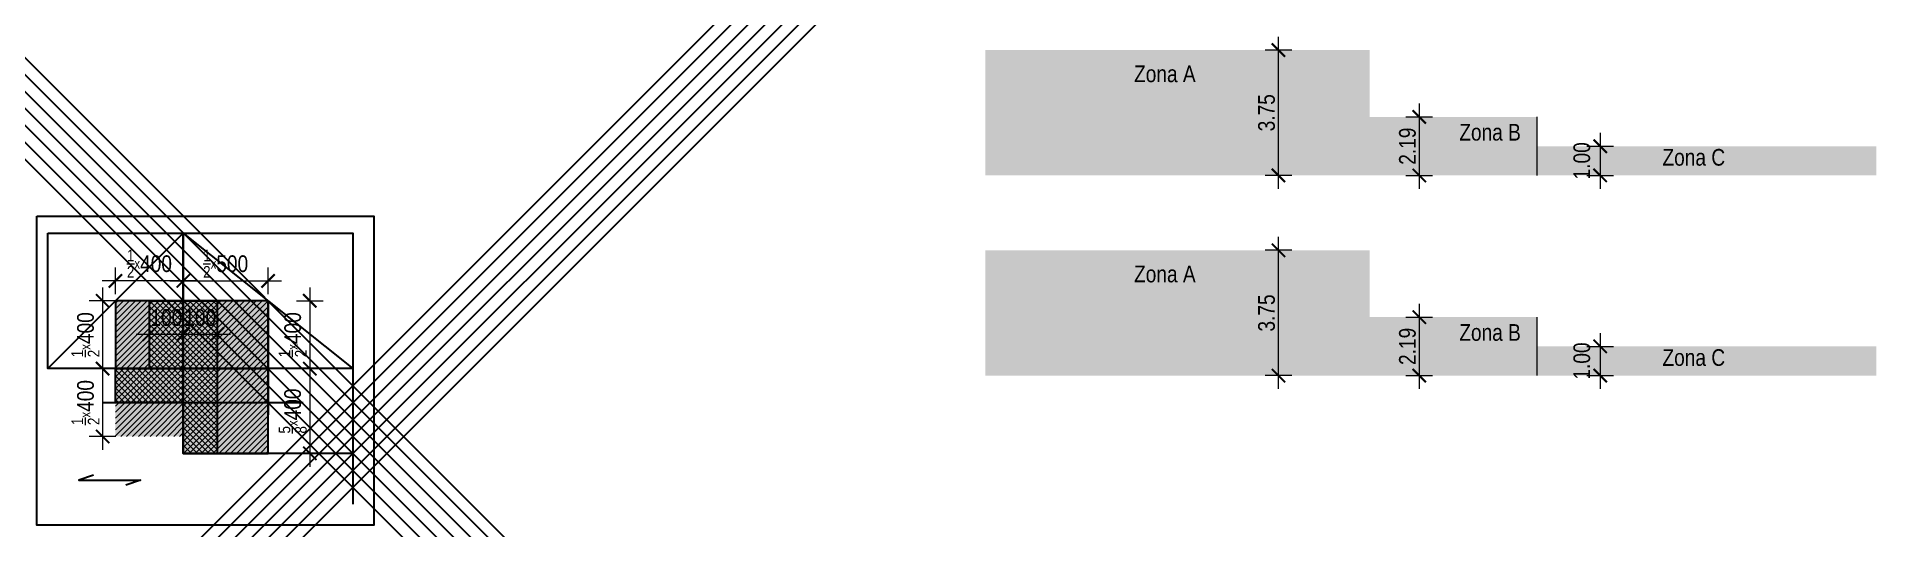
# Paper-space layout 'P1' of a CAD drawing. Header units: metres. Extents: x 0.175 to 0.451, y 0.066 to 0.139.
import ezdxf
from ezdxf.enums import TextEntityAlignment as Align

# ---------------------------------------------------------------- set-up
doc = ezdxf.new("R2010")
doc.units = ezdxf.units.M
doc.header["$MEASUREMENT"] = 0
doc.header["$PDMODE"] = 67
doc.layers.add('noStamp', color=30, linetype='Continuous', plot=False)
doc.layers.add('P', color=220, linetype='Continuous', lineweight=5)
doc.layers.add('P27', color=150, linetype='Continuous', lineweight=5)
doc.styles.add('Testo Meoli Arial Narrow', font='ARIALN.TTF')
doc.dimstyles.new('Quota annotativa Meoli', dxfattribs={"dimscale": 100, "dimtxt": 0.0025, "dimasz": 0.002, "dimexe": 0.002, "dimexo": 0, "dimgap": 0.0005, "dimtad": 1, "dimzin": 1, "dimdsep": 46, "dimtxsty": 'Testo Meoli Arial Narrow', "dimblk": 'ARCHTICK', "dimcen": 0, "dimdle": 0.002, "dimclrd": 256, "dimclre": 256, "dimclrt": 256, "dimazin": 0, "dimtfac": 1, "dimtmove": 2, "dimatfit": 3, "dimfxl": 0.002, "dimfxlon": 1, "dimtolj": 1, "dimtzin": 0, "dimlwd": 9, "dimlwe": 9, "dimarcsym": 2})

# ---------------------------------------------------------------- blocks, each defined once
blk = doc.blocks.new('_ArchTick')
at = {"color": 0, "const_width": 0.15}
blk.add_lwpolyline([(-0.5, -0.5), (0.5, 0.5)], dxfattribs=at)
blk = doc.blocks.new('*D42')
at = {"layer": 'Defpoints', "color": 0, "transparency": 16777216}
for p in [(0.37482, 0.09741), (0.37492, 0.08864), (0.38225, 0.08864)]:
    blk.add_point(p, dxfattribs=at)
at = {"layer": 'P', "color": 0, "lineweight": 9, "transparency": 16777216}
for p, q in [((0.38225, 0.09941), (0.38225, 0.08664)), ((0.38025, 0.09741), (0.38425, 0.09741)), ((0.38025, 0.08864), (0.38425, 0.08864))]:
    blk.add_line(p, q, dxfattribs=at)
at = {"layer": 'P', "color": 0, "lineweight": 9, "transparency": 16777216, "xscale": 0.002, "yscale": 0.002, "zscale": 0.002}
for p, rotation in [((0.38225, 0.09741), 90), ((0.38225, 0.08864), 270)]:
    blk.add_blockref('_ArchTick', p, dxfattribs=dict(at, rotation=rotation))
at = {"layer": 'P', "color": 0, "transparency": 16777216, "insert": (0.38048, 0.09302), "char_height": 0.0025, "attachment_point": 5, "rotation": 90, "style": 'Testo Meoli Arial Narrow'}
blk.add_mtext('\\A1;2.19', dxfattribs=at)
blk = doc.blocks.new('*D43')
at = {"layer": 'Defpoints', "color": 0, "transparency": 16777216}
for p in [(0.36114, 0.10743), (0.37482, 0.10743), (0.37482, 0.08864)]:
    blk.add_point(p, dxfattribs=at)
at = {"layer": 'P', "color": 0, "lineweight": 9, "transparency": 16777216}
for p, q in [((0.36114, 0.08664), (0.36114, 0.10943)), ((0.36314, 0.10743), (0.35914, 0.10743)), ((0.36314, 0.08864), (0.35914, 0.08864))]:
    blk.add_line(p, q, dxfattribs=at)
at = {"layer": 'P', "color": 0, "lineweight": 9, "transparency": 16777216, "xscale": 0.002, "yscale": 0.002, "zscale": 0.002}
for p, rotation in [((0.36114, 0.10743), 90), ((0.36114, 0.08864), 270)]:
    blk.add_blockref('_ArchTick', p, dxfattribs=dict(at, rotation=rotation))
at = {"layer": 'P', "color": 0, "transparency": 16777216, "insert": (0.35936, 0.09803), "char_height": 0.0025, "attachment_point": 5, "rotation": 90, "style": 'Testo Meoli Arial Narrow'}
blk.add_mtext('\\A1;3.75', dxfattribs=at)
blk = doc.blocks.new('*D44')
at = {"layer": 'Defpoints', "color": 0, "transparency": 16777216}
for p in [(0.39988, 0.09302), (0.39998, 0.08864), (0.40937, 0.08864)]:
    blk.add_point(p, dxfattribs=at)
at = {"layer": 'P', "color": 0, "lineweight": 9, "transparency": 16777216}
for p, q in [((0.40937, 0.09502), (0.40937, 0.08664)), ((0.40737, 0.09302), (0.41137, 0.09302)), ((0.40737, 0.08864), (0.41137, 0.08864))]:
    blk.add_line(p, q, dxfattribs=at)
at = {"layer": 'P', "color": 0, "lineweight": 9, "transparency": 16777216, "xscale": 0.002, "yscale": 0.002, "zscale": 0.002}
for p, rotation in [((0.40937, 0.09302), 90), ((0.40937, 0.08864), 270)]:
    blk.add_blockref('_ArchTick', p, dxfattribs=dict(at, rotation=rotation))
at = {"layer": 'P', "color": 0, "transparency": 16777216, "insert": (0.40662, 0.09083), "char_height": 0.0025, "attachment_point": 5, "rotation": 90, "style": 'Testo Meoli Arial Narrow'}
blk.add_mtext('\\A1;1.00', dxfattribs=at)
blk = doc.blocks.new('*D45')
at = {"layer": 'Defpoints', "color": 0, "transparency": 16777216}
for p in [(0.37482, 0.12742), (0.37492, 0.11865), (0.38225, 0.11865)]:
    blk.add_point(p, dxfattribs=at)
at = {"layer": 'P27', "color": 0, "lineweight": 9, "transparency": 16777216}
for p, q in [((0.38025, 0.12742), (0.38425, 0.12742)), ((0.38225, 0.12942), (0.38225, 0.11665)), ((0.38025, 0.11865), (0.38425, 0.11865))]:
    blk.add_line(p, q, dxfattribs=at)
at = {"layer": 'P27', "color": 0, "lineweight": 9, "transparency": 16777216, "xscale": 0.002, "yscale": 0.002, "zscale": 0.002}
for p, rotation in [((0.38225, 0.12742), 90), ((0.38225, 0.11865), 270)]:
    blk.add_blockref('_ArchTick', p, dxfattribs=dict(at, rotation=rotation))
at = {"layer": 'P27', "color": 0, "transparency": 16777216, "insert": (0.38048, 0.12304), "char_height": 0.0025, "attachment_point": 5, "rotation": 90, "style": 'Testo Meoli Arial Narrow'}
blk.add_mtext('\\A1;2.19', dxfattribs=at)
blk = doc.blocks.new('*D46')
at = {"layer": 'Defpoints', "color": 0, "transparency": 16777216}
for p in [(0.36114, 0.13744), (0.37482, 0.13744), (0.37482, 0.11865)]:
    blk.add_point(p, dxfattribs=at)
at = {"layer": 'P27', "color": 0, "lineweight": 9, "transparency": 16777216}
for p, q in [((0.36114, 0.11665), (0.36114, 0.13944)), ((0.36314, 0.13744), (0.35914, 0.13744)), ((0.36314, 0.11865), (0.35914, 0.11865))]:
    blk.add_line(p, q, dxfattribs=at)
at = {"layer": 'P27', "color": 0, "lineweight": 9, "transparency": 16777216, "xscale": 0.002, "yscale": 0.002, "zscale": 0.002}
for p, rotation in [((0.36114, 0.13744), 90), ((0.36114, 0.11865), 270)]:
    blk.add_blockref('_ArchTick', p, dxfattribs=dict(at, rotation=rotation))
at = {"layer": 'P27', "color": 0, "transparency": 16777216, "insert": (0.35936, 0.12805), "char_height": 0.0025, "attachment_point": 5, "rotation": 90, "style": 'Testo Meoli Arial Narrow'}
blk.add_mtext('\\A1;3.75', dxfattribs=at)
blk = doc.blocks.new('*D47')
at = {"layer": 'Defpoints', "color": 0, "transparency": 16777216}
for p in [(0.39988, 0.12303), (0.39998, 0.11865), (0.40937, 0.11865)]:
    blk.add_point(p, dxfattribs=at)
at = {"layer": 'P27', "color": 0, "lineweight": 9, "transparency": 16777216}
for p, q in [((0.40937, 0.12503), (0.40937, 0.11665)), ((0.40737, 0.12303), (0.41137, 0.12303)), ((0.40737, 0.11865), (0.41137, 0.11865))]:
    blk.add_line(p, q, dxfattribs=at)
at = {"layer": 'P27', "color": 0, "lineweight": 9, "transparency": 16777216, "xscale": 0.002, "yscale": 0.002, "zscale": 0.002}
for p, rotation in [((0.40937, 0.12303), 90), ((0.40937, 0.11865), 270)]:
    blk.add_blockref('_ArchTick', p, dxfattribs=dict(at, rotation=rotation))
at = {"layer": 'P27', "color": 0, "transparency": 16777216, "insert": (0.40662, 0.12084), "char_height": 0.0025, "attachment_point": 5, "rotation": 90, "style": 'Testo Meoli Arial Narrow'}
blk.add_mtext('\\A1;1.00', dxfattribs=at)
blk = doc.blocks.new('*D99')
at = {"layer": 'Defpoints', "color": 0, "transparency": 16777216}
for p in [(0.19697, 0.09985), (0.18487, 0.08969), (0.19697, 0.08969)]:
    blk.add_point(p, dxfattribs=at)
at = {"layer": 'P', "color": 0, "lineweight": 9, "transparency": 16777216}
for p, q in [((0.18687, 0.09985), (0.18287, 0.09985)), ((0.18487, 0.10185), (0.18487, 0.08769)), ((0.18687, 0.08969), (0.18287, 0.08969))]:
    blk.add_line(p, q, dxfattribs=at)
at = {"layer": 'P', "color": 0, "lineweight": 9, "transparency": 16777216, "xscale": 0.002, "yscale": 0.002, "zscale": 0.002}
for p, rotation in [((0.18487, 0.09985), 90), ((0.18487, 0.08969), 270)]:
    blk.add_blockref('_ArchTick', p, dxfattribs=dict(at, rotation=rotation))
at = {"layer": 'P', "color": 0, "transparency": 16777216, "insert": (0.1823, 0.09477), "char_height": 0.0025, "attachment_point": 5, "rotation": 90, "style": 'Testo Meoli Arial Narrow'}
blk.add_mtext('\\A1;{\\H0.7x;\\S1/2;\\H0.85714x;x\\H1.6667x;400}', dxfattribs=at)
blk = doc.blocks.new('*D101')
at = {"layer": 'Defpoints', "color": 0, "transparency": 16777216}
for p in [(0.19697, 0.09985), (0.19697, 0.08969), (0.21593, 0.08969)]:
    blk.add_point(p, dxfattribs=at)
at = {"layer": 'P', "color": 0, "lineweight": 9, "transparency": 16777216}
for p, q in [((0.21393, 0.09985), (0.21793, 0.09985)), ((0.21593, 0.10185), (0.21593, 0.08769)), ((0.21393, 0.08969), (0.21793, 0.08969))]:
    blk.add_line(p, q, dxfattribs=at)
at = {"layer": 'P', "color": 0, "lineweight": 9, "transparency": 16777216, "xscale": 0.002, "yscale": 0.002, "zscale": 0.002}
for p, rotation in [((0.21593, 0.09985), 90), ((0.21593, 0.08969), 270)]:
    blk.add_blockref('_ArchTick', p, dxfattribs=dict(at, rotation=rotation))
at = {"layer": 'P', "color": 0, "transparency": 16777216, "insert": (0.21336, 0.09477), "char_height": 0.0025, "attachment_point": 5, "rotation": 90, "style": 'Testo Meoli Arial Narrow'}
blk.add_mtext('\\A1;{\\H0.7x;\\S1/2;\\H0.85714x;x}400', dxfattribs=at)
blk = doc.blocks.new('*D102')
at = {"layer": 'Defpoints', "color": 0, "transparency": 16777216}
for p in [(0.20968, 0.10285), (0.19697, 0.09985), (0.20968, 0.09985)]:
    blk.add_point(p, dxfattribs=at)
at = {"layer": 'P', "color": 0, "lineweight": 9, "transparency": 16777216}
for p, q in [((0.19697, 0.10085), (0.19697, 0.10485)), ((0.20968, 0.10085), (0.20968, 0.10485)), ((0.19497, 0.10285), (0.21168, 0.10285))]:
    blk.add_line(p, q, dxfattribs=at)
at = {"layer": 'P', "color": 0, "lineweight": 9, "transparency": 16777216, "xscale": 0.002, "yscale": 0.002, "zscale": 0.002, "rotation": 180}
blk.add_blockref('_ArchTick', (0.19697, 0.10285), dxfattribs=at)
at = {"layer": 'P', "color": 0, "lineweight": 9, "transparency": 16777216, "xscale": 0.002, "yscale": 0.002, "zscale": 0.002}
blk.add_blockref('_ArchTick', (0.20968, 0.10285), dxfattribs=at)
at = {"layer": 'P', "color": 0, "transparency": 16777216, "insert": (0.20332, 0.10542), "char_height": 0.0025, "attachment_point": 5, "style": 'Testo Meoli Arial Narrow'}
blk.add_mtext('\\A1;{\\H0.7x;\\S1/2;\\H0.85714x;x\\H1.6667x;500}', dxfattribs=at)
blk = doc.blocks.new('*D103')
at = {"layer": 'Defpoints', "color": 0, "transparency": 16777216}
for p in [(0.19697, 0.09486), (0.19189, 0.08969), (0.19697, 0.08969)]:
    blk.add_point(p, dxfattribs=at)
at = {"layer": 'P', "color": 0, "lineweight": 9, "transparency": 16777216}
for p, q in [((0.19189, 0.09286), (0.19189, 0.09686)), ((0.19697, 0.09286), (0.19697, 0.09686)), ((0.18989, 0.09486), (0.19897, 0.09486))]:
    blk.add_line(p, q, dxfattribs=at)
at = {"layer": 'P', "color": 0, "lineweight": 9, "transparency": 16777216, "xscale": 0.002, "yscale": 0.002, "zscale": 0.002, "rotation": 180}
blk.add_blockref('_ArchTick', (0.19189, 0.09486), dxfattribs=at)
at = {"layer": 'P', "color": 0, "lineweight": 9, "transparency": 16777216, "xscale": 0.002, "yscale": 0.002, "zscale": 0.002}
blk.add_blockref('_ArchTick', (0.19697, 0.09486), dxfattribs=at)
at = {"layer": 'P', "color": 0, "transparency": 16777216, "insert": (0.19443, 0.09733), "char_height": 0.0025, "attachment_point": 5, "style": 'Testo Meoli Arial Narrow'}
blk.add_mtext('\\A1;100', dxfattribs=at)
blk = doc.blocks.new('*D104')
at = {"layer": 'Defpoints', "color": 0, "transparency": 16777216}
for p in [(0.20205, 0.09486), (0.19697, 0.08969), (0.20205, 0.08969)]:
    blk.add_point(p, dxfattribs=at)
at = {"layer": 'P', "color": 0, "lineweight": 9, "transparency": 16777216}
for p, q in [((0.19697, 0.09286), (0.19697, 0.09686)), ((0.20205, 0.09286), (0.20205, 0.09686)), ((0.19497, 0.09486), (0.20405, 0.09486))]:
    blk.add_line(p, q, dxfattribs=at)
at = {"layer": 'P', "color": 0, "lineweight": 9, "transparency": 16777216, "xscale": 0.002, "yscale": 0.002, "zscale": 0.002, "rotation": 180}
blk.add_blockref('_ArchTick', (0.19697, 0.09486), dxfattribs=at)
at = {"layer": 'P', "color": 0, "lineweight": 9, "transparency": 16777216, "xscale": 0.002, "yscale": 0.002, "zscale": 0.002}
blk.add_blockref('_ArchTick', (0.20205, 0.09486), dxfattribs=at)
at = {"layer": 'P', "color": 0, "transparency": 16777216, "insert": (0.19951, 0.09733), "char_height": 0.0025, "attachment_point": 5, "style": 'Testo Meoli Arial Narrow'}
blk.add_mtext('\\A1;100', dxfattribs=at)
blk = doc.blocks.new('*D105')
at = {"layer": 'Defpoints', "color": 0, "transparency": 16777216}
for p in [(0.19697, 0.08969), (0.18487, 0.07952), (0.19697, 0.07952)]:
    blk.add_point(p, dxfattribs=at)
at = {"layer": 'P', "color": 0, "lineweight": 9, "transparency": 16777216}
for p, q in [((0.18487, 0.09169), (0.18487, 0.07752)), ((0.18687, 0.08969), (0.18287, 0.08969)), ((0.18687, 0.07952), (0.18287, 0.07952))]:
    blk.add_line(p, q, dxfattribs=at)
at = {"layer": 'P', "color": 0, "lineweight": 9, "transparency": 16777216, "xscale": 0.002, "yscale": 0.002, "zscale": 0.002}
for p, rotation in [((0.18487, 0.08969), 90), ((0.18487, 0.07952), 270)]:
    blk.add_blockref('_ArchTick', p, dxfattribs=dict(at, rotation=rotation))
at = {"layer": 'P', "color": 0, "transparency": 16777216, "insert": (0.1823, 0.0846), "char_height": 0.0025, "attachment_point": 5, "rotation": 90, "style": 'Testo Meoli Arial Narrow'}
blk.add_mtext('\\A1;{\\H0.7x;\\S1/2;\\H0.85714x;x\\H1.6667x;400}', dxfattribs=at)
blk = doc.blocks.new('*D106')
at = {"layer": 'Defpoints', "color": 0, "transparency": 16777216}
for p in [(0.19697, 0.08969), (0.21593, 0.07698), (0.21593, 0.07698)]:
    blk.add_point(p, dxfattribs=at)
at = {"layer": 'P', "color": 0, "lineweight": 9, "transparency": 16777216}
for p, q in [((0.21593, 0.09169), (0.21593, 0.07498)), ((0.21393, 0.08969), (0.21793, 0.08969)), ((0.21593, 0.07698), (0.21393, 0.07698))]:
    blk.add_line(p, q, dxfattribs=at)
at = {"layer": 'P', "color": 0, "lineweight": 9, "transparency": 16777216, "xscale": 0.002, "yscale": 0.002, "zscale": 0.002}
for p, rotation in [((0.21593, 0.08969), 90), ((0.21593, 0.07698), 270)]:
    blk.add_blockref('_ArchTick', p, dxfattribs=dict(at, rotation=rotation))
at = {"layer": 'P', "color": 0, "transparency": 16777216, "insert": (0.21335, 0.08333), "char_height": 0.0025, "attachment_point": 5, "rotation": 90, "style": 'Testo Meoli Arial Narrow'}
blk.add_mtext('\\A1;{\\H0.7x;\\S5/8;\\H0.85714x;x}400', dxfattribs=at)
blk = doc.blocks.new('*D110')
at = {"layer": 'Defpoints', "color": 0, "transparency": 16777216}
for p in [(0.1868, 0.10285), (0.1868, 0.09985), (0.19697, 0.09985)]:
    blk.add_point(p, dxfattribs=at)
at = {"layer": 'P', "color": 0, "lineweight": 9, "transparency": 16777216}
for p, q in [((0.1868, 0.10085), (0.1868, 0.10485)), ((0.19697, 0.10085), (0.19697, 0.10485)), ((0.19897, 0.10285), (0.1848, 0.10285))]:
    blk.add_line(p, q, dxfattribs=at)
at = {"layer": 'P', "color": 0, "lineweight": 9, "transparency": 16777216, "xscale": 0.002, "yscale": 0.002, "zscale": 0.002, "rotation": 180}
blk.add_blockref('_ArchTick', (0.1868, 0.10285), dxfattribs=at)
at = {"layer": 'P', "color": 0, "lineweight": 9, "transparency": 16777216, "xscale": 0.002, "yscale": 0.002, "zscale": 0.002}
blk.add_blockref('_ArchTick', (0.19697, 0.10285), dxfattribs=at)
at = {"layer": 'P', "color": 0, "transparency": 16777216, "insert": (0.19189, 0.10542), "char_height": 0.0025, "attachment_point": 5, "style": 'Testo Meoli Arial Narrow'}
blk.add_mtext('\\A1;{\\H0.7x;\\C114;\\S1/2;\\H0.85714x;x\\H1.6667x;400}', dxfattribs=at)

psp = doc.layouts.new('P1')

# ---------------------------------------------------------------- hatches: boundary and pattern name
at = {"layer": 'P'}
h = psp.add_hatch(dxfattribs=at)
h.set_pattern_fill('ANSI31', color=114, scale=0.005, style=0)
h.set_pattern_definition([(45, (0.00036914, -0.00029964), (-0.0004419417, 0.0004419417), [])])
h.paths.add_polyline_path([(0.1868, 0.08969), (0.19697, 0.08969), (0.19697, 0.09985), (0.1868, 0.09985)])
h = psp.add_hatch(dxfattribs=at)
h.set_pattern_fill('ANSI31', color=20, scale=0.005, angle=90, style=0)
h.set_pattern_definition([(135, (0.00036914, -0.00029964), (-0.0004419417, -0.0004419417), [])])
h.paths.add_polyline_path([(0.19189, 0.09985), (0.19697, 0.09985), (0.19697, 0.08969), (0.19189, 0.08969)])
h = psp.add_hatch(dxfattribs=at)
h.set_pattern_fill('ANSI31', color=114, scale=0.005, style=0)
h.set_pattern_definition([(45, (0.01053626, -0.00029964), (-0.0004419417, 0.0004419417), [])])
h.paths.add_polyline_path([(0.19697, 0.08969), (0.20968, 0.08969), (0.20968, 0.09985), (0.19697, 0.09985)])
h = psp.add_hatch(dxfattribs=at)
h.set_pattern_fill('ANSI31', color=20, scale=0.005, angle=90, style=0)
h.set_pattern_definition([(135, (0.0054527, -0.00029964), (-0.0004419417, -0.0004419417), [])])
h.paths.add_polyline_path([(0.19697, 0.09985), (0.20205, 0.09985), (0.20205, 0.08969), (0.19697, 0.08969)])
h = psp.add_hatch(dxfattribs=at)
h.set_pattern_fill('ANSI31', color=114, scale=0.005, style=0)
h.set_pattern_definition([(45, (0.00036914, -0.0104659), (-0.0004419417, 0.0004419417), [])])
h.paths.add_polyline_path([(0.1868, 0.07952), (0.19697, 0.07952), (0.19697, 0.08969), (0.1868, 0.08969)])
h = psp.add_hatch(dxfattribs=at)
h.set_pattern_fill('ANSI31', color=20, scale=0.005, angle=90, style=0)
h.set_pattern_definition([(135, (0.00036914, -0.0104659), (-0.0004419417, -0.0004419417), [])])
h.paths.add_polyline_path([(0.1868, 0.08969), (0.19697, 0.08969), (0.19697, 0.0846), (0.1868, 0.0846)])
h = psp.add_hatch(dxfattribs=at)
h.set_pattern_fill('ANSI31', color=114, scale=0.005, style=0)
h.set_pattern_definition([(45, (0.01053626, -0.0104659), (-0.0004419417, 0.0004419417), [])])
h.paths.add_polyline_path([(0.19697, 0.07698), (0.20968, 0.07698), (0.20968, 0.08969), (0.19697, 0.08969)])
h = psp.add_hatch(dxfattribs=at)
h.set_pattern_fill('ANSI31', color=20, scale=0.005, angle=90, style=0)
h.set_pattern_definition([(135, (0.0054527, -0.0104659), (-0.0004419417, -0.0004419417), [])])
h.paths.add_polyline_path([(0.19697, 0.08969), (0.20205, 0.08969), (0.20205, 0.07698), (0.19697, 0.07698)])

# ---------------------------------------------------------------- linework, layer by layer
at = {"color": 254}
psp.add_lwpolyline([(0.18349, 0.07372), (0.18129, 0.07296), (0.19053, 0.07297), (0.18836, 0.07221)], dxfattribs=at)
at = {"layer": 'noStamp'}
for p, q in [((0.17664, 0.08969), (0.19697, 0.11002)), ((0.19697, 0.11002), (0.22239, 0.08969)), ((0.20968, 0.09985), (0.20968, 0.08278)), ((0.22239, 0.08969), (0.22239, 0.06935)), ((0.18487, 0.0846), (0.21496, 0.0846)), ((0.22239, 0.07698), (0.19697, 0.07698))]:
    psp.add_line(p, q, dxfattribs=at)
for points in [[(0.17501, 0.11257), (0.22553, 0.11257), (0.22553, 0.06621), (0.17501, 0.06621)], [(0.17664, 0.11002), (0.19697, 0.11002), (0.19697, 0.08969), (0.17664, 0.08969)], [(0.19697, 0.11002), (0.22239, 0.11002), (0.22239, 0.08969), (0.19697, 0.08969)], [(0.1868, 0.08969), (0.19697, 0.08969), (0.19697, 0.09985), (0.1868, 0.09985)], [(0.19189, 0.09985), (0.19697, 0.09985), (0.19697, 0.08969), (0.19189, 0.08969)], [(0.19697, 0.08969), (0.20968, 0.08969), (0.20968, 0.09985), (0.19697, 0.09985)], [(0.19697, 0.09985), (0.20205, 0.09985), (0.20205, 0.08969), (0.19697, 0.08969)], [(0.1868, 0.08969), (0.19697, 0.08969), (0.19697, 0.0846), (0.1868, 0.0846)], [(0.19697, 0.07698), (0.20968, 0.07698), (0.20968, 0.08969), (0.19697, 0.08969)], [(0.19697, 0.08969), (0.20205, 0.08969), (0.20205, 0.07698), (0.19697, 0.07698)]]:
    psp.add_lwpolyline(points, close=True, dxfattribs=at)
for p in [(0.22239, 0.08714), (0.22239, 0.0846), (0.22239, 0.08206), (0.22239, 0.07952), (0.22239, 0.07698), (0.22239, 0.07444), (0.22239, 0.07189)]:
    psp.add_point(p, dxfattribs=at)
at = {"layer": 'P'}
psp.add_line((0.39988, 0.09741), (0.39988, 0.08864), dxfattribs=at)
at = {"layer": 'P', "color": 140, "transparency": 33554559}
psp.add_solid([(0.31719, 0.10743), (0.37482, 0.10743), (0.31719, 0.08864), (0.37482, 0.08864)], dxfattribs=at)
at = {"layer": 'P', "color": 70, "transparency": 33554559}
for points in [[(0.1868, 0.09985), (0.19697, 0.09985), (0.1868, 0.08969), (0.19697, 0.08969)], [(0.19697, 0.09985), (0.20968, 0.09985), (0.19697, 0.08969), (0.20968, 0.08969)], [(0.37482, 0.09741), (0.39988, 0.09741), (0.37482, 0.08864), (0.39988, 0.08864)], [(0.1868, 0.08969), (0.19697, 0.08969), (0.1868, 0.07952), (0.19697, 0.07952)], [(0.19697, 0.08969), (0.20968, 0.08975), (0.19697, 0.07698), (0.20968, 0.07698)]]:
    psp.add_solid(points, dxfattribs=at)
at = {"layer": 'P', "color": 21, "transparency": 33554559}
for points in [[(0.19189, 0.09985), (0.19697, 0.09985), (0.19189, 0.08969), (0.19697, 0.08969)], [(0.19697, 0.09985), (0.20205, 0.09985), (0.19697, 0.08969), (0.20205, 0.08969)], [(0.39988, 0.09302), (0.45075, 0.09302), (0.39988, 0.08864), (0.45075, 0.08864)], [(0.1868, 0.08969), (0.19697, 0.08969), (0.1868, 0.0846), (0.19697, 0.0846)], [(0.19697, 0.08969), (0.20205, 0.08969), (0.19697, 0.07698), (0.20205, 0.07698)]]:
    psp.add_solid(points, dxfattribs=at)
at = {"layer": 'P27'}
psp.add_line((0.39988, 0.12742), (0.39988, 0.11865), dxfattribs=at)
at = {"layer": 'P27', "color": 140, "transparency": 33554559}
psp.add_solid([(0.31719, 0.13744), (0.37482, 0.13744), (0.31719, 0.11865), (0.37482, 0.11865)], dxfattribs=at)
at = {"layer": 'P27', "color": 70, "transparency": 33554559}
psp.add_solid([(0.37482, 0.12742), (0.39988, 0.12742), (0.37482, 0.11865), (0.39988, 0.11865)], dxfattribs=at)
at = {"layer": 'P27', "color": 21, "transparency": 33554559}
psp.add_solid([(0.39988, 0.12304), (0.45075, 0.12303), (0.39988, 0.11865), (0.45075, 0.11865)], dxfattribs=at)

# ---------------------------------------------------------------- texts
at = {"layer": 'P', "color": 160, "style": 'Testo Meoli Arial Narrow'}
psp.add_text('Zona A', height=0.0025, dxfattribs=at).set_placement((0.34411, 0.10386), align=Align.MIDDLE)
at = {"layer": 'P', "color": 114, "style": 'Testo Meoli Arial Narrow'}
psp.add_text('Zona B', height=0.0025, dxfattribs=at).set_placement((0.39286, 0.09509), align=Align.MIDDLE)
at = {"layer": 'P', "color": 20, "style": 'Testo Meoli Arial Narrow'}
psp.add_text('Zona C', height=0.0025, dxfattribs=at).set_placement((0.4234, 0.09135), align=Align.MIDDLE)
at = {"layer": 'P27', "color": 160, "style": 'Testo Meoli Arial Narrow'}
psp.add_text('Zona A', height=0.0025, dxfattribs=at).set_placement((0.34411, 0.13387), align=Align.MIDDLE)
at = {"layer": 'P27', "color": 114, "style": 'Testo Meoli Arial Narrow'}
psp.add_text('Zona B', height=0.0025, dxfattribs=at).set_placement((0.39286, 0.12511), align=Align.MIDDLE)
at = {"layer": 'P27', "color": 20, "style": 'Testo Meoli Arial Narrow'}
psp.add_text('Zona C', height=0.0025, dxfattribs=at).set_placement((0.4234, 0.12137), align=Align.MIDDLE)

# ---------------------------------------------------------------- dimensions: what is measured, and where the dimension line sits
at = {"layer": 'P', "color": 160}
dim = psp.add_linear_dim(base=(0.36114, 0.10743), p1=(0.37482, 0.08864), p2=(0.37482, 0.10743), angle=90, text='3.75', dimstyle='Quota annotativa Meoli', override={"dimclrd": 0, "dimclre": 0, "dimclrt": 0}, dxfattribs=at)
dim.commit()
dim.dimension.update_dxf_attribs({"geometry": '*D43', "text_midpoint": (0.35936, 0.09803)})
at = {"layer": 'P', "color": 114}
for base, p2, text, picture, middle in [((0.1868, 0.10285), (0.1868, 0.09985), '{\\H0.7x;\\C114;\\S1/2;\\H0.85714x;x\\H1.6667x;400}', '*D110', (0.19189, 0.10542)), ((0.20968, 0.10285), (0.20968, 0.09985), '{\\H0.7x;\\S1/2;\\H0.85714x;x\\H1.6667x;500}', '*D102', (0.20332, 0.10542))]:
    dim = psp.add_linear_dim(base=base, p1=(0.19697, 0.09985), p2=p2, text=text, dimstyle='Quota annotativa Meoli', override={"dimclrd": 0, "dimclre": 0, "dimclrt": 0}, dxfattribs=at)
    dim.commit()
    dim.dimension.update_dxf_attribs({"geometry": picture, "text_midpoint": middle})
for base, p1, p2, text, picture, middle in [((0.18487, 0.08969), (0.19697, 0.09985), (0.19697, 0.08969), '{\\H0.7x;\\S1/2;\\H0.85714x;x\\H1.6667x;400}', '*D99', (0.1823, 0.09477)), ((0.38225, 0.08864), (0.37482, 0.09741), (0.37492, 0.08864), '2.19', '*D42', (0.38048, 0.09302)), ((0.18487, 0.07952), (0.19697, 0.08969), (0.19697, 0.07952), '{\\H0.7x;\\S1/2;\\H0.85714x;x\\H1.6667x;400}', '*D105', (0.1823, 0.0846)), ((0.21593, 0.07698), (0.19697, 0.08969), (0.21593, 0.07698), '{\\H0.7x;\\S5/8;\\H0.85714x;x}400', '*D106', (0.21335, 0.08333))]:
    dim = psp.add_linear_dim(base=base, p1=p1, p2=p2, angle=90, text=text, dimstyle='Quota annotativa Meoli', override={"dimclrd": 0, "dimclre": 0, "dimclrt": 0}, dxfattribs=at)
    dim.commit()
    dim.dimension.update_dxf_attribs({"geometry": picture, "text_midpoint": middle})
at = {"layer": 'P', "color": 20}
dim = psp.add_linear_dim(base=(0.21593, 0.08969), p1=(0.19697, 0.09985), p2=(0.19697, 0.08969), angle=90, text='{\\H0.7x;\\S1/2;\\H0.85714x;x}400', dimstyle='Quota annotativa Meoli', override={"dimclrd": 0, "dimclre": 0, "dimclrt": 0}, dxfattribs=at)
dim.commit()
dim.dimension.update_dxf_attribs({"geometry": '*D101', "text_midpoint": (0.21336, 0.09477)})
for base, p1, p2, picture, middle in [((0.19697, 0.09486), (0.19189, 0.08969), (0.19697, 0.08969), '*D103', (0.19443, 0.09733)), ((0.20205, 0.09486), (0.19697, 0.08969), (0.20205, 0.08969), '*D104', (0.19951, 0.09733))]:
    dim = psp.add_linear_dim(base=base, p1=p1, p2=p2, text='100', dimstyle='Quota annotativa Meoli', override={"dimclrd": 0, "dimclre": 0, "dimclrt": 0}, dxfattribs=at)
    dim.commit()
    dim.dimension.update_dxf_attribs({"geometry": picture, "text_midpoint": middle, "dimtype": 160})
dim = psp.add_linear_dim(base=(0.40937, 0.08864), p1=(0.39988, 0.09302), p2=(0.39998, 0.08864), angle=90, text='1.00', dimstyle='Quota annotativa Meoli', override={"dimclrd": 0, "dimclre": 0, "dimclrt": 0}, dxfattribs=at)
dim.commit()
dim.dimension.update_dxf_attribs({"geometry": '*D44', "text_midpoint": (0.40662, 0.09083), "dimtype": 160})
at = {"layer": 'P27', "color": 160}
dim = psp.add_linear_dim(base=(0.36114, 0.13744), p1=(0.37482, 0.11865), p2=(0.37482, 0.13744), angle=90, text='3.75', dimstyle='Quota annotativa Meoli', override={"dimclrd": 0, "dimclre": 0, "dimclrt": 0}, dxfattribs=at)
dim.commit()
dim.dimension.update_dxf_attribs({"geometry": '*D46', "text_midpoint": (0.35936, 0.12805)})
at = {"layer": 'P27', "color": 114}
dim = psp.add_linear_dim(base=(0.38225, 0.11865), p1=(0.37482, 0.12742), p2=(0.37492, 0.11865), angle=90, text='2.19', dimstyle='Quota annotativa Meoli', override={"dimclrd": 0, "dimclre": 0, "dimclrt": 0}, dxfattribs=at)
dim.commit()
dim.dimension.update_dxf_attribs({"geometry": '*D45', "text_midpoint": (0.38048, 0.12304)})
at = {"layer": 'P27', "color": 20}
dim = psp.add_linear_dim(base=(0.40937, 0.11865), p1=(0.39988, 0.12303), p2=(0.39998, 0.11865), angle=90, text='1.00', dimstyle='Quota annotativa Meoli', override={"dimclrd": 0, "dimclre": 0, "dimclrt": 0}, dxfattribs=at)
dim.commit()
dim.dimension.update_dxf_attribs({"geometry": '*D47', "text_midpoint": (0.40662, 0.12084), "dimtype": 160})

doc.saveas('drawing.dxf')
